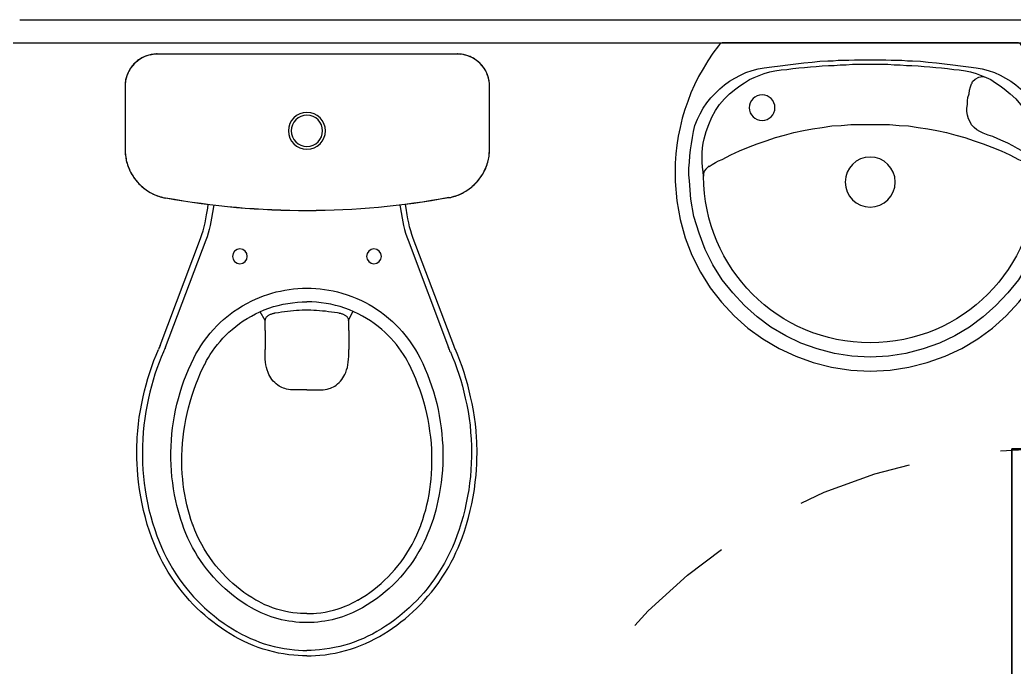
# Model space of a CAD drawing. Header units: millimetres. Extents: x 188.6 to 263.2, y 40.1 to 120.1.
# Drawn here: x 243.753 to 244.831, y 73.973 to 74.675 of the extents above; entities that cross this region are included whole.
import ezdxf

# ---------------------------------------------------------------- set-up
doc = ezdxf.new("R2010")
doc.units = ezdxf.units.MM
doc.linetypes.add('XREF-TIPO$0$HIDDEN2', pattern=[0.1875, 0.125, -0.0625])
doc.layers.add('ARQ', color=8, linetype='Continuous')

# ---------------------------------------------------------------- blocks, each defined once
blk = doc.blocks.new('XREF-TIPO$0$Lavatorio')
at = {"color": 0}
blk.add_line((-0.1584, 0), (0.1584, 0), dxfattribs=at)
for points in [[(0, -0.356), (0, -0.356), (-0.0215, -0.3549), (-0.0419, -0.3516), (-0.0618, -0.3466), (-0.0811, -0.3394), (-0.0993, -0.3312), (-0.1165, -0.3207), (-0.1325, -0.3091), (-0.1474, -0.2958), (-0.1612, -0.2809), (-0.1733, -0.2655), (-0.1838, -0.2484), (-0.1932, -0.2302), (-0.2004, -0.2114), (-0.2059, -0.1915), (-0.2097, -0.1711), (-0.2114, -0.1501), (-0.2114, -0.1501), (-0.2114, -0.1402), (-0.2114, -0.1303), (-0.2108, -0.1203), (-0.2097, -0.1109), (-0.2081, -0.101), (-0.2059, -0.0916), (-0.2037, -0.0817), (-0.2009, -0.0723), (-0.1976, -0.0635), (-0.1943, -0.0541), (-0.1904, -0.0453), (-0.186, -0.0364), (-0.181, -0.0281), (-0.1761, -0.0193), (-0.1705, -0.011), (-0.1645, -0.0033), (-0.1645, -0.0033), (-0.1634, -0.0017), (-0.1623, -0.0006), (-0.1606, 0), (-0.1584, 0)], [(0.1584, 0), (0.1584, 0), (0.1606, 0), (0.1623, -0.0006), (0.1634, -0.0017), (0.1645, -0.0033), (0.1645, -0.0033), (0.1705, -0.011), (0.1761, -0.0193), (0.181, -0.0281), (0.186, -0.0364), (0.1904, -0.0453), (0.1943, -0.0541), (0.1976, -0.0635), (0.2009, -0.0723), (0.2037, -0.0817), (0.2059, -0.0916), (0.2081, -0.101), (0.2097, -0.1109), (0.2108, -0.1203), (0.2114, -0.1303), (0.2114, -0.1402), (0.2114, -0.1501), (0.2114, -0.1501), (0.2097, -0.1711), (0.2059, -0.1915), (0.2004, -0.2114), (0.1932, -0.2302), (0.1838, -0.2484), (0.1733, -0.2655), (0.1612, -0.2809), (0.1474, -0.2958), (0.1325, -0.3091), (0.1165, -0.3207), (0.0988, -0.3312), (0.0806, -0.3394), (0.0618, -0.3466), (0.0419, -0.3516), (0.021, -0.3549), (0, -0.356)], [(0, -0.3405), (0, -0.3405), (0.0199, -0.3394), (0.0386, -0.3367), (0.0574, -0.3317), (0.0751, -0.3256), (0.0916, -0.3174), (0.1076, -0.308), (0.1225, -0.2969), (0.1363, -0.2848), (0.149, -0.271), (0.1606, -0.2567), (0.1705, -0.2406), (0.1788, -0.2241), (0.1855, -0.2064), (0.191, -0.1882), (0.1943, -0.1694), (0.1959, -0.1496), (0.1959, -0.1496), (0.1965, -0.143), (0.1965, -0.1358), (0.1959, -0.1292), (0.1954, -0.1225), (0.1948, -0.1159), (0.1937, -0.1093), (0.1926, -0.1027), (0.1915, -0.096), (0.1915, -0.096), (0.1899, -0.0894), (0.1871, -0.0828), (0.1843, -0.0767), (0.181, -0.0706), (0.1772, -0.0651), (0.1728, -0.0596), (0.1678, -0.0546), (0.1628, -0.0497), (0.1628, -0.0497), (0.1579, -0.0453), (0.1523, -0.0414), (0.1468, -0.0381), (0.1407, -0.0348), (0.1347, -0.032), (0.128, -0.0298), (0.1214, -0.0281), (0.1148, -0.027), (0.1148, -0.027), (0.1065, -0.0259), (0.0977, -0.0248), (0.0894, -0.0237), (0.0806, -0.0226), (0.0718, -0.0215), (0.0629, -0.021), (0.0546, -0.0199), (0.0458, -0.0193), (0.0458, -0.0193), (0.0403, -0.0193), (0.0348, -0.0188), (0.0287, -0.0188), (0.0232, -0.0188), (0.0171, -0.0182), (0.0116, -0.0182), (0.0055, -0.0182), (0, -0.0182), (0, -0.0182), (-0.0055, -0.0182), (-0.0116, -0.0182), (-0.0171, -0.0182), (-0.0226, -0.0188), (-0.0287, -0.0188), (-0.0342, -0.0188), (-0.0403, -0.0193), (-0.0458, -0.0193), (-0.0458, -0.0193), (-0.0546, -0.0199), (-0.0629, -0.021), (-0.0718, -0.0215), (-0.0806, -0.0226), (-0.0894, -0.0237), (-0.0977, -0.0248), (-0.1065, -0.0259), (-0.1148, -0.027), (-0.1148, -0.027), (-0.1214, -0.0281), (-0.128, -0.0298), (-0.1347, -0.032), (-0.1407, -0.0348), (-0.1468, -0.0381), (-0.1523, -0.0414), (-0.1579, -0.0453), (-0.1628, -0.0497), (-0.1628, -0.0497), (-0.1678, -0.0546), (-0.1728, -0.0596), (-0.1772, -0.0651), (-0.181, -0.0706), (-0.1843, -0.0767), (-0.1871, -0.0828), (-0.1899, -0.0894), (-0.1915, -0.096), (-0.1915, -0.096), (-0.1926, -0.1027), (-0.1937, -0.1093), (-0.1948, -0.1159), (-0.1954, -0.1225), (-0.1959, -0.1292), (-0.1965, -0.1358), (-0.1965, -0.143), (-0.1959, -0.1496), (-0.1959, -0.1496), (-0.1943, -0.1694), (-0.191, -0.1882), (-0.1855, -0.2064), (-0.1788, -0.2241), (-0.1705, -0.2406), (-0.1606, -0.2567), (-0.149, -0.271), (-0.1363, -0.2848), (-0.1225, -0.2969), (-0.1076, -0.308), (-0.0916, -0.3174), (-0.0751, -0.3256), (-0.0574, -0.3317), (-0.0386, -0.3367), (-0.0199, -0.3394), (0, -0.3405)], [(0.1744, -0.1341), (0.1744, -0.1341), (0.175, -0.1341), (0.1755, -0.1341), (0.1755, -0.1347), (0.1761, -0.1347), (0.1761, -0.1347), (0.1783, -0.1369), (0.1799, -0.1391), (0.1805, -0.1418), (0.1805, -0.1446), (0.1805, -0.1446), (0.181, -0.1396), (0.1816, -0.1347), (0.1821, -0.1292), (0.1821, -0.1242), (0.1821, -0.1192), (0.1816, -0.1137), (0.181, -0.1087), (0.1799, -0.1038), (0.1799, -0.1038), (0.1777, -0.096), (0.175, -0.0883), (0.1717, -0.0806), (0.1678, -0.0734), (0.1634, -0.0668), (0.1579, -0.0607), (0.1523, -0.0552), (0.1457, -0.0497), (0.1457, -0.0497), (0.1413, -0.0464), (0.1363, -0.0431), (0.1308, -0.0397), (0.1258, -0.0375), (0.1203, -0.0353), (0.1148, -0.0331), (0.1087, -0.0315), (0.1032, -0.0304), (0.1032, -0.0304), (0.0966, -0.0293), (0.0905, -0.0287), (0.0839, -0.0276), (0.0773, -0.027), (0.0712, -0.0265), (0.0646, -0.0259), (0.0585, -0.0254), (0.0519, -0.0248), (0.0453, -0.0243), (0.0392, -0.0243), (0.0326, -0.0237), (0.0259, -0.0237), (0.0193, -0.0232), (0.0132, -0.0232), (0.0066, -0.0232), (0, -0.0232), (0, -0.0232), (-0.0066, -0.0232), (-0.0132, -0.0232), (-0.0193, -0.0232), (-0.0259, -0.0237), (-0.0326, -0.0237), (-0.0392, -0.0243), (-0.0453, -0.0243), (-0.0519, -0.0248), (-0.0585, -0.0254), (-0.0646, -0.0259), (-0.0712, -0.0265), (-0.0773, -0.027), (-0.0839, -0.0276), (-0.0905, -0.0287), (-0.0966, -0.0293), (-0.1032, -0.0304), (-0.1032, -0.0304), (-0.1087, -0.0315), (-0.1148, -0.0331), (-0.1203, -0.0353), (-0.1258, -0.0375), (-0.1308, -0.0397), (-0.1358, -0.0431), (-0.1407, -0.0464), (-0.1452, -0.0497), (-0.1452, -0.0497), (-0.1518, -0.0552), (-0.1579, -0.0607), (-0.1628, -0.0668), (-0.1678, -0.0734), (-0.1717, -0.0806), (-0.175, -0.0883), (-0.1777, -0.096), (-0.1799, -0.1038), (-0.1799, -0.1038), (-0.181, -0.1087), (-0.1816, -0.1137), (-0.1821, -0.1192), (-0.1821, -0.1242), (-0.1821, -0.1292), (-0.1816, -0.1347), (-0.181, -0.1396), (-0.1805, -0.1446), (-0.1805, -0.1446), (-0.1805, -0.1418), (-0.1799, -0.1391), (-0.1783, -0.1369), (-0.1761, -0.1347), (-0.1761, -0.1347), (-0.1755, -0.1347), (-0.175, -0.1341), (-0.175, -0.1341), (-0.1744, -0.1341)], [(-0.1744, -0.1341), (-0.1744, -0.1341), (-0.1744, -0.1314), (-0.1739, -0.1292), (-0.1728, -0.1264), (-0.1717, -0.1242), (-0.1705, -0.122), (-0.1683, -0.1203), (-0.1667, -0.1187), (-0.1645, -0.117), (-0.1645, -0.117), (-0.1595, -0.1143), (-0.1545, -0.1115), (-0.149, -0.1087), (-0.1441, -0.1065), (-0.1385, -0.1038), (-0.133, -0.1016), (-0.128, -0.0999), (-0.1225, -0.0977), (-0.1225, -0.0977), (-0.1187, -0.096), (-0.1154, -0.0944), (-0.1126, -0.0916), (-0.1098, -0.0889), (-0.1082, -0.0856), (-0.1065, -0.0822), (-0.1054, -0.0784), (-0.1049, -0.0745), (-0.1049, -0.0745), (-0.1049, -0.0706), (-0.1054, -0.0668), (-0.1054, -0.0629), (-0.106, -0.0591), (-0.1071, -0.0552), (-0.1076, -0.0513), (-0.1087, -0.0475), (-0.1098, -0.0442), (-0.1098, -0.0442), (-0.1104, -0.0436), (-0.1104, -0.0431), (-0.1104, -0.0425), (-0.1109, -0.0419), (-0.1109, -0.0419), (-0.1137, -0.0392), (-0.1176, -0.037), (-0.1214, -0.0364), (-0.1253, -0.037)], [(0.1744, -0.1341), (0.1744, -0.1341), (0.1711, -0.1319), (0.1678, -0.1297), (0.1645, -0.128), (0.1606, -0.1264), (0.1606, -0.1264), (0.1512, -0.1214), (0.1418, -0.117), (0.1319, -0.1131), (0.1225, -0.1093), (0.1126, -0.106), (0.1027, -0.1027), (0.0927, -0.0999), (0.0828, -0.0971), (0.0723, -0.0949), (0.0624, -0.0933), (0.0519, -0.0916), (0.0414, -0.09), (0.0315, -0.0894), (0.021, -0.0883), (0.0105, -0.0883), (0, -0.0883), (0, -0.0883), (-0.0105, -0.0883), (-0.021, -0.0883), (-0.0315, -0.0894), (-0.0414, -0.09), (-0.0519, -0.0916), (-0.0624, -0.0933), (-0.0723, -0.0949), (-0.0828, -0.0971), (-0.0927, -0.0999), (-0.1027, -0.1027), (-0.1126, -0.106), (-0.1225, -0.1093), (-0.1319, -0.1131), (-0.1418, -0.117), (-0.1512, -0.1214), (-0.1606, -0.1264), (-0.1606, -0.1264), (-0.1645, -0.128), (-0.1678, -0.1297), (-0.1711, -0.1319), (-0.1744, -0.1341)]]:
    blk.add_lwpolyline(points, dxfattribs=at)
for centre, radius in [((0.1171, -0.0702), 0.0139), ((0, -0.1508), 0.0271)]:
    blk.add_circle(centre, radius, dxfattribs=at)
blk.add_arc((0, -0.1446), 0.1805, 180, 0, dxfattribs=at)
blk = doc.blocks.new('XREF-TIPO$0$P909+cd00_p-flat-1')
at = {"color": 0}
for p, q in [((0.162, 0), (-0.162, 0)), ((0.162, 0), (0.162, -0.0003)), ((-0.1633, -0.0003), (-0.1633, -0.0003)), ((0.162, -0.0003), (0.162, -0.0003)), ((-0.1982, -0.1031), (-0.1982, -0.0352)), ((-0.1982, -0.0352), (-0.1982, -0.0352)), ((-0.1982, -0.1031), (-0.1982, -0.0352)), ((0.1968, -0.0352), (0.1968, -0.1036)), ((0.1968, -0.0352), (0.1968, -0.0352)), ((0.1968, -0.0352), (0.1968, -0.1036)), ((-0.1982, -0.1031), (-0.1982, -0.1031)), ((0.1968, -0.1036), (0.1968, -0.1036)), ((-0.1542, -0.156), (-0.1542, -0.1561)), ((0.1527, -0.1565), (0.1527, -0.1565)), ((-0.1593, -0.3162), (-0.1154, -0.2002)), ((-0.1099, -0.2023), (-0.1537, -0.3183)), ((0.1094, -0.2023), (0.1532, -0.3183)), ((0.1588, -0.3162), (0.115, -0.2002)), ((-0.0002, -0.2691), (-0.0002, -0.2689)), ((-0.0454, -0.2892), (-0.0499, -0.2795)), ((0.045, -0.2893), (0.0503, -0.2799)), ((-0.0455, -0.2967), (-0.0455, -0.2893)), ((0.045, -0.2967), (0.045, -0.2893)), ((-0.0455, -0.2967), (-0.0455, -0.2969)), ((-0.0455, -0.2969), (-0.0455, -0.2967)), ((-0.0455, -0.3002), (-0.0455, -0.2969)), ((-0.0455, -0.3002), (-0.0455, -0.3208)), ((0.045, -0.2967), (0.045, -0.2969)), ((0.045, -0.2969), (0.045, -0.2967)), ((0.045, -0.3002), (0.045, -0.2969)), ((0.045, -0.3002), (0.045, -0.3208)), ((-0.0455, -0.3283), (-0.0455, -0.3208)), ((0.045, -0.3283), (0.045, -0.3208)), ((0.1611, -0.3201), (0.1611, -0.3201)), ((-0.1109, -0.3364), (-0.1107, -0.3361)), ((-0.1105, -0.3363), (-0.1107, -0.3366)), ((0.1102, -0.3366), (0.11, -0.3363)), ((0.1104, -0.3364), (0.1102, -0.3361)), ((-0.0002, -0.3643), (-0.0158, -0.3643)), ((-0.0002, -0.3643), (0.0153, -0.3643)), ((-0.1236, -0.5115), (-0.1237, -0.5111)), ((-0.1235, -0.5111), (-0.1234, -0.5114)), ((0.1229, -0.5114), (0.123, -0.5111)), ((0.1231, -0.5115), (0.1232, -0.5111)), ((-0.0551, -0.5924), (-0.0556, -0.5922)), ((-0.0555, -0.5921), (-0.055, -0.5923)), ((0.0546, -0.5923), (0.055, -0.5921)), ((0.0547, -0.5924), (0.0551, -0.5922)), ((-0.0002, -0.607), (-0.0002, -0.6069)), ((-0.0002, -0.607), (-0.0002, -0.607))]:
    blk.add_line(p, q, dxfattribs=at)
for points in [[(-0.1982, -0.0352, 0), (-0.198, -0.0318, 0), (-0.1975, -0.0284, 0), (-0.1967, -0.0251, 0), (-0.1955, -0.0219, 0), (-0.1941, -0.0188, 0), (-0.1923, -0.0158, 0), (-0.1903, -0.0131, 0), (-0.188, -0.0106, 0), (-0.1854, -0.0083, 0), (-0.1827, -0.0062, 0), (-0.1797, -0.0045, 0), (-0.1766, -0.003, 0), (-0.1734, -0.0018, 0), (-0.1701, -0.001, 0), (-0.1667, -0.0005, 0), (-0.1633, -0.0003, 0)], [(-0.1982, -0.0352, 0), (-0.1982, -0.0345, 0), (-0.1981, -0.0331, 0), (-0.198, -0.0317, 0), (-0.1978, -0.0303, 0), (-0.1976, -0.029, 0), (-0.1974, -0.0276, 0), (-0.197, -0.0263, 0), (-0.1967, -0.025, 0), (-0.1962, -0.0236, 0), (-0.1957, -0.0224, 0), (-0.1952, -0.0211, 0), (-0.1946, -0.0198, 0), (-0.194, -0.0186, 0), (-0.1933, -0.0174, 0), (-0.1926, -0.0163, 0), (-0.1918, -0.0151, 0), (-0.191, -0.014, 0), (-0.1902, -0.0129, 0), (-0.1893, -0.0119, 0), (-0.1883, -0.0109, 0), (-0.1874, -0.0099, 0), (-0.1864, -0.009, 0), (-0.1853, -0.0081, 0), (-0.1842, -0.0073, 0), (-0.1831, -0.0065, 0), (-0.182, -0.0057, 0), (-0.1808, -0.005, 0), (-0.1796, -0.0043, 0), (-0.1784, -0.0037, 0), (-0.1771, -0.0032, 0), (-0.1758, -0.0026, 0), (-0.1745, -0.0022, 0), (-0.1732, -0.0018, 0), (-0.1719, -0.0014, 0), (-0.1706, -0.0011, 0), (-0.1692, -0.0008, 0), (-0.1678, -0.0006, 0), (-0.1665, -0.0005, 0), (-0.1651, -0.0004, 0), (-0.1637, -0.0003, 0), (-0.1633, -0.0003, 0)], [(0.162, -0.0003, 0), (0.1654, -0.0005, 0), (0.1687, -0.001, 0), (0.1721, -0.0018, 0), (0.1753, -0.003, 0), (0.1784, -0.0045, 0), (0.1813, -0.0062, 0), (0.1841, -0.0083, 0), (0.1866, -0.0106, 0), (0.1889, -0.0131, 0), (0.191, -0.0158, 0), (0.1927, -0.0188, 0), (0.1942, -0.0219, 0), (0.1953, -0.0251, 0), (0.1962, -0.0284, 0), (0.1967, -0.0318, 0), (0.1968, -0.0352, 0)], [(0.162, -0.0003, 0), (0.1627, -0.0003, 0), (0.1641, -0.0004, 0), (0.1655, -0.0005, 0), (0.1668, -0.0007, 0), (0.1682, -0.0009, 0), (0.1696, -0.0012, 0), (0.1709, -0.0015, 0), (0.1722, -0.0019, 0), (0.1735, -0.0023, 0), (0.1748, -0.0028, 0), (0.1761, -0.0033, 0), (0.1773, -0.0039, 0), (0.1786, -0.0045, 0), (0.1798, -0.0052, 0), (0.1809, -0.0059, 0), (0.1821, -0.0067, 0), (0.1832, -0.0075, 0), (0.1842, -0.0083, 0), (0.1853, -0.0092, 0), (0.1863, -0.0102, 0), (0.1873, -0.0111, 0), (0.1882, -0.0122, 0), (0.1891, -0.0132, 0), (0.1899, -0.0143, 0), (0.1907, -0.0154, 0), (0.1915, -0.0166, 0), (0.1922, -0.0177, 0), (0.1928, -0.0189, 0), (0.1934, -0.0202, 0), (0.194, -0.0214, 0), (0.1945, -0.0227, 0), (0.195, -0.024, 0), (0.1954, -0.0253, 0), (0.1958, -0.0266, 0), (0.1961, -0.028, 0), (0.1963, -0.0293, 0), (0.1965, -0.0307, 0), (0.1967, -0.0321, 0), (0.1968, -0.0334, 0), (0.1968, -0.0348, 0), (0.1968, -0.0352, 0)], [(-0.1542, -0.156, 0), (-0.1571, -0.1554, 0), (-0.16, -0.1546, 0), (-0.1629, -0.1536, 0), (-0.1657, -0.1525, 0), (-0.1685, -0.1512, 0), (-0.1712, -0.1498, 0), (-0.1737, -0.1482, 0), (-0.1762, -0.1465, 0), (-0.1786, -0.1446, 0), (-0.1809, -0.1426, 0), (-0.1831, -0.1405, 0), (-0.1851, -0.1383, 0), (-0.187, -0.136, 0), (-0.1888, -0.1335, 0), (-0.1904, -0.131, 0), (-0.1919, -0.1284, 0), (-0.1932, -0.1256, 0), (-0.1944, -0.1229, 0), (-0.1955, -0.1201, 0), (-0.1963, -0.1172, 0), (-0.197, -0.1142, 0), (-0.1976, -0.1113, 0), (-0.1979, -0.1083, 0), (-0.1981, -0.1053, 0), (-0.1982, -0.1031, 0)], [(-0.1542, -0.1561, 0), (-0.1544, -0.156, 0), (-0.1561, -0.1557, 0), (-0.1578, -0.1553, 0), (-0.1594, -0.1548, 0), (-0.1611, -0.1543, 0), (-0.1627, -0.1538, 0), (-0.1643, -0.1532, 0), (-0.1658, -0.1525, 0), (-0.1674, -0.1518, 0), (-0.1689, -0.151, 0), (-0.1704, -0.1502, 0), (-0.1719, -0.1494, 0), (-0.1734, -0.1485, 0), (-0.1748, -0.1475, 0), (-0.1762, -0.1466, 0), (-0.1775, -0.1455, 0), (-0.1789, -0.1445, 0), (-0.1802, -0.1434, 0), (-0.1814, -0.1422, 0), (-0.1826, -0.141, 0), (-0.1838, -0.1398, 0), (-0.185, -0.1385, 0), (-0.1861, -0.1372, 0), (-0.1871, -0.1359, 0), (-0.1881, -0.1345, 0), (-0.1891, -0.1331, 0), (-0.19, -0.1317, 0), (-0.1909, -0.1302, 0), (-0.1917, -0.1287, 0), (-0.1925, -0.1272, 0), (-0.1933, -0.1257, 0), (-0.194, -0.1241, 0), (-0.1946, -0.1225, 0), (-0.1952, -0.1209, 0), (-0.1957, -0.1193, 0), (-0.1962, -0.1177, 0), (-0.1966, -0.116, 0), (-0.197, -0.1143, 0), (-0.1973, -0.1127, 0), (-0.1976, -0.111, 0), (-0.1978, -0.1093, 0), (-0.198, -0.1076, 0), (-0.1981, -0.1059, 0), (-0.1982, -0.1042, 0), (-0.1982, -0.1031, 0)], [(0.1968, -0.1036, 0), (0.1967, -0.1066, 0), (0.1965, -0.1096, 0), (0.1961, -0.1126, 0), (0.1955, -0.1156, 0), (0.1947, -0.1185, 0), (0.1938, -0.1214, 0), (0.1927, -0.1242, 0), (0.1915, -0.127, 0), (0.1901, -0.1297, 0), (0.1885, -0.1323, 0), (0.1868, -0.1348, 0), (0.185, -0.1372, 0), (0.1831, -0.1395, 0), (0.181, -0.1417, 0), (0.1788, -0.1438, 0), (0.1765, -0.1457, 0), (0.1741, -0.1476, 0), (0.1715, -0.1492, 0), (0.169, -0.1507, 0), (0.1663, -0.1521, 0), (0.1635, -0.1533, 0), (0.1607, -0.1544, 0), (0.1578, -0.1553, 0), (0.1549, -0.1561, 0), (0.1527, -0.1565, 0)], [(0.1968, -0.1036, 0), (0.1968, -0.1038, 0), (0.1968, -0.1055, 0), (0.1967, -0.1072, 0), (0.1966, -0.1089, 0), (0.1964, -0.1107, 0), (0.1961, -0.1123, 0), (0.1958, -0.114, 0), (0.1955, -0.1157, 0), (0.1951, -0.1173, 0), (0.1946, -0.119, 0), (0.1941, -0.1206, 0), (0.1935, -0.1222, 0), (0.1929, -0.1238, 0), (0.1922, -0.1254, 0), (0.1915, -0.127, 0), (0.1908, -0.1285, 0), (0.19, -0.13, 0), (0.1891, -0.1314, 0), (0.1882, -0.1329, 0), (0.1872, -0.1343, 0), (0.1862, -0.1357, 0), (0.1852, -0.1371, 0), (0.1841, -0.1384, 0), (0.183, -0.1397, 0), (0.1818, -0.1409, 0), (0.1806, -0.1421, 0), (0.1794, -0.1433, 0), (0.1781, -0.1444, 0), (0.1768, -0.1455, 0), (0.1755, -0.1465, 0), (0.1741, -0.1476, 0), (0.1727, -0.1485, 0), (0.1713, -0.1494, 0), (0.1698, -0.1503, 0), (0.1683, -0.1511, 0), (0.1668, -0.1519, 0), (0.1652, -0.1526, 0), (0.1636, -0.1533, 0), (0.1621, -0.1539, 0), (0.1604, -0.1545, 0), (0.1588, -0.155, 0), (0.1572, -0.1555, 0), (0.1555, -0.1559, 0), (0.1538, -0.1563, 0), (0.1527, -0.1565, 0)], [(-0.1154, -0.2002, 0), (-0.1154, -0.2002, 0), (-0.114, -0.1961, 0), (-0.1127, -0.1919, 0), (-0.1116, -0.1877, 0), (-0.1106, -0.1834, 0), (-0.1097, -0.1791, 0), (-0.1089, -0.1747, 0), (-0.1077, -0.1674, 0), (-0.1071, -0.1634, 0)], [(-0.1011, -0.1641, 0), (-0.1014, -0.1661, 0), (-0.1024, -0.1722, 0), (-0.1035, -0.1783, 0), (-0.1043, -0.1824, 0), (-0.1051, -0.1864, 0), (-0.1061, -0.1904, 0), (-0.1072, -0.1944, 0), (-0.1085, -0.1984, 0), (-0.1099, -0.2023, 0)], [(0.1007, -0.1643, 0), (0.101, -0.1661, 0), (0.1019, -0.1722, 0), (0.103, -0.1783, 0), (0.1038, -0.1824, 0), (0.1046, -0.1864, 0), (0.1056, -0.1904, 0), (0.1067, -0.1944, 0), (0.108, -0.1984, 0), (0.1094, -0.2023, 0)], [(0.115, -0.2002, 0), (0.115, -0.2002, 0), (0.1135, -0.1961, 0), (0.1122, -0.1919, 0), (0.1111, -0.1877, 0), (0.1101, -0.1834, 0), (0.1092, -0.1791, 0), (0.1084, -0.1747, 0), (0.1072, -0.1674, 0), (0.1066, -0.1636, 0)], [(-0.0002, -0.2542, 0), (-0.005, -0.2543, 0), (-0.0098, -0.2545, 0), (-0.0145, -0.2549, 0), (-0.0192, -0.2555, 0), (-0.024, -0.2563, 0), (-0.0288, -0.2572, 0), (-0.0335, -0.2583, 0), (-0.0382, -0.2596, 0), (-0.0437, -0.2613, 0), (-0.049, -0.2632, 0), (-0.0543, -0.2653, 0), (-0.0595, -0.2677, 0), (-0.0637, -0.2698, 0), (-0.0678, -0.272, 0), (-0.0719, -0.2744, 0), (-0.0758, -0.2769, 0), (-0.0797, -0.2796, 0), (-0.0843, -0.283, 0), (-0.0887, -0.2866, 0), (-0.093, -0.2903, 0), (-0.0971, -0.2943, 0), (-0.1003, -0.2976, 0), (-0.1035, -0.3011, 0), (-0.1065, -0.3047, 0), (-0.1094, -0.3084, 0), (-0.1122, -0.3122, 0), (-0.1151, -0.3165, 0), (-0.1179, -0.3209, 0), (-0.1205, -0.3254, 0), (-0.1229, -0.33, 0)], [(0.1224, -0.33, 0), (0.12, -0.3254, 0), (0.1174, -0.3209, 0), (0.1146, -0.3165, 0), (0.1117, -0.3122, 0), (0.1083, -0.3076, 0), (0.1047, -0.3031, 0), (0.101, -0.2989, 0), (0.0971, -0.2947, 0), (0.0937, -0.2915, 0), (0.0902, -0.2883, 0), (0.0867, -0.2853, 0), (0.083, -0.2824, 0), (0.0792, -0.2796, 0), (0.0745, -0.2764, 0), (0.0697, -0.2734, 0), (0.0647, -0.2706, 0), (0.0596, -0.268, 0), (0.0554, -0.266, 0), (0.051, -0.2642, 0), (0.0467, -0.2625, 0), (0.0422, -0.2609, 0), (0.0377, -0.2596, 0), (0.0331, -0.2583, 0), (0.0285, -0.2573, 0), (0.0238, -0.2563, 0), (0.0191, -0.2556, 0), (0.0143, -0.255, 0), (0.0095, -0.2545, 0), (0.0046, -0.2543, 0), (-0.0002, -0.2542, 0)], [(-0.1107, -0.3361, 0), (-0.1107, -0.3361, 0), (-0.1089, -0.3327, 0), (-0.107, -0.3294, 0), (-0.105, -0.3262, 0), (-0.1025, -0.3224, 0), (-0.0999, -0.3188, 0), (-0.0972, -0.3153, 0), (-0.0943, -0.3118, 0), (-0.0912, -0.3084, 0), (-0.0881, -0.3051, 0), (-0.0847, -0.3019, 0), (-0.0813, -0.2989, 0), (-0.0774, -0.2956, 0), (-0.0733, -0.2926, 0), (-0.0692, -0.2897, 0), (-0.0649, -0.2869, 0), (-0.0604, -0.2844, 0), (-0.0558, -0.282, 0), (-0.0512, -0.2798, 0), (-0.0464, -0.2777, 0), (-0.0414, -0.2759, 0), (-0.0364, -0.2742, 0), (-0.0312, -0.2728, 0), (-0.0261, -0.2716, 0), (-0.021, -0.2706, 0), (-0.0158, -0.2699, 0), (-0.0106, -0.2693, 0), (-0.0054, -0.269, 0), (-0.0002, -0.2689, 0)], [(0.1102, -0.3361, 0), (0.1102, -0.3361, 0), (0.1084, -0.3327, 0), (0.1065, -0.3294, 0), (0.1045, -0.3262, 0), (0.102, -0.3224, 0), (0.0994, -0.3188, 0), (0.0967, -0.3153, 0), (0.0938, -0.3118, 0), (0.0908, -0.3084, 0), (0.0876, -0.3051, 0), (0.0843, -0.3019, 0), (0.0808, -0.2989, 0), (0.0769, -0.2956, 0), (0.0729, -0.2926, 0), (0.0687, -0.2897, 0), (0.0644, -0.2869, 0), (0.0599, -0.2844, 0), (0.0553, -0.282, 0), (0.0507, -0.2798, 0), (0.0459, -0.2777, 0), (0.0409, -0.2759, 0), (0.0359, -0.2742, 0), (0.0308, -0.2728, 0), (0.0256, -0.2716, 0), (0.0205, -0.2706, 0), (0.0153, -0.2699, 0), (0.0101, -0.2693, 0), (0.005, -0.269, 0), (-0.0002, -0.2689, 0)], [(-0.0002, -0.2778, 0), (-0.0016, -0.2778, 0), (-0.0046, -0.2778, 0), (-0.0077, -0.2779, 0), (-0.0108, -0.2781, 0), (-0.014, -0.2783, 0), (-0.0171, -0.2786, 0), (-0.0203, -0.2789, 0), (-0.0236, -0.2793, 0), (-0.0268, -0.2797, 0), (-0.0301, -0.2802, 0), (-0.0333, -0.2807, 0), (-0.0349, -0.281, 0)], [(0.0344, -0.281, 0), (0.034, -0.281, 0), (0.0307, -0.2804, 0), (0.0274, -0.2799, 0), (0.0241, -0.2794, 0), (0.0209, -0.279, 0), (0.0176, -0.2787, 0), (0.0144, -0.2784, 0), (0.0112, -0.2781, 0), (0.008, -0.278, 0), (0.0049, -0.2778, 0), (0.0017, -0.2778, 0), (-0.0002, -0.2778, 0)], [(-0.043, -0.2844, 0), (-0.0431, -0.2844, 0), (-0.0434, -0.2847, 0), (-0.0437, -0.2851, 0), (-0.044, -0.2855, 0), (-0.0443, -0.286, 0), (-0.0446, -0.2865, 0), (-0.0449, -0.2871, 0), (-0.0451, -0.2878, 0), (-0.0453, -0.2885, 0), (-0.0454, -0.2892, 0), (-0.0455, -0.2893, 0)], [(-0.0349, -0.281, 0), (-0.0353, -0.2811, 0), (-0.036, -0.2813, 0), (-0.0367, -0.2814, 0), (-0.0374, -0.2817, 0), (-0.0382, -0.2819, 0), (-0.0388, -0.2821, 0), (-0.0395, -0.2824, 0), (-0.0401, -0.2827, 0), (-0.0407, -0.283, 0), (-0.0413, -0.2833, 0), (-0.0419, -0.2837, 0), (-0.0425, -0.284, 0), (-0.043, -0.2844, 0)], [(0.0425, -0.2844, 0), (0.0422, -0.2842, 0), (0.0416, -0.2838, 0), (0.0411, -0.2834, 0), (0.0405, -0.2831, 0), (0.0398, -0.2828, 0), (0.0392, -0.2825, 0), (0.0385, -0.2822, 0), (0.0378, -0.2819, 0), (0.0371, -0.2817, 0), (0.0364, -0.2815, 0), (0.0357, -0.2813, 0), (0.0349, -0.2811, 0), (0.0344, -0.281, 0)], [(0.045, -0.2893, 0), (0.0448, -0.2885, 0), (0.0446, -0.2878, 0), (0.0444, -0.2871, 0), (0.0441, -0.2865, 0), (0.0438, -0.2859, 0), (0.0435, -0.2854, 0), (0.0432, -0.285, 0), (0.0428, -0.2847, 0), (0.0425, -0.2844, 0), (0.0425, -0.2844, 0)], [(-0.0455, -0.2967, 0), (-0.0455, -0.2967, 0)], [(0.045, -0.2967, 0), (0.045, -0.2967, 0)], [(-0.1777, -0.372, 0), (-0.1777, -0.372, 0), (-0.1762, -0.3654, 0), (-0.1745, -0.3588, 0), (-0.1726, -0.3522, 0), (-0.1706, -0.3456, 0), (-0.1685, -0.3391, 0), (-0.1661, -0.3327, 0), (-0.1638, -0.3267, 0), (-0.1612, -0.3208, 0)], [(0.1773, -0.372, 0), (0.1773, -0.372, 0), (0.1757, -0.3654, 0), (0.174, -0.3588, 0), (0.1721, -0.3522, 0), (0.1701, -0.3456, 0), (0.168, -0.3391, 0), (0.1656, -0.3327, 0), (0.1633, -0.3267, 0), (0.1607, -0.3208, 0)], [(-0.1558, -0.3233, 0), (-0.1582, -0.329, 0), (-0.1605, -0.3348, 0), (-0.1628, -0.3411, 0), (-0.1649, -0.3474, 0), (-0.1669, -0.3538, 0), (-0.1687, -0.3603, 0), (-0.1704, -0.3668, 0), (-0.1719, -0.3733, 0)], [(-0.1229, -0.33, 0), (-0.1257, -0.3359, 0), (-0.1284, -0.3418, 0), (-0.1309, -0.3478, 0), (-0.1332, -0.3539, 0), (-0.1353, -0.3601, 0), (-0.1373, -0.3663, 0), (-0.1392, -0.3727, 0), (-0.1409, -0.3792, 0), (-0.1424, -0.3857, 0), (-0.1437, -0.3923, 0), (-0.1448, -0.3989, 0), (-0.1458, -0.4055, 0), (-0.1465, -0.412, 0), (-0.147, -0.4185, 0), (-0.1474, -0.425, 0), (-0.1476, -0.4316, 0), (-0.1476, -0.4381, 0), (-0.1475, -0.4446, 0), (-0.1471, -0.4513, 0), (-0.1465, -0.458, 0), (-0.1458, -0.4647, 0), (-0.1448, -0.4714, 0), (-0.1437, -0.478, 0), (-0.1423, -0.4846, 0), (-0.1412, -0.4897, 0), (-0.1399, -0.4947, 0), (-0.1384, -0.4998, 0), (-0.1369, -0.5048, 0), (-0.1352, -0.5098, 0), (-0.1334, -0.5148, 0)], [(-0.0318, -0.3593, 0), (-0.0335, -0.358, 0), (-0.0352, -0.3565, 0), (-0.0367, -0.3549, 0), (-0.0381, -0.3532, 0), (-0.0393, -0.3514, 0), (-0.0404, -0.3495, 0), (-0.0414, -0.3476, 0), (-0.0423, -0.3455, 0), (-0.0433, -0.3428, 0), (-0.0441, -0.34, 0), (-0.0447, -0.3371, 0), (-0.0451, -0.3342, 0), (-0.0454, -0.3313, 0), (-0.0455, -0.3283, 0)], [(0.0313, -0.3593, 0), (0.0331, -0.358, 0), (0.0347, -0.3565, 0), (0.0362, -0.3549, 0), (0.0376, -0.3532, 0), (0.0388, -0.3514, 0), (0.04, -0.3495, 0), (0.0409, -0.3476, 0), (0.0418, -0.3455, 0), (0.0428, -0.3428, 0), (0.0436, -0.34, 0), (0.0442, -0.3371, 0), (0.0446, -0.3342, 0), (0.0449, -0.3313, 0), (0.045, -0.3283, 0)], [(0.133, -0.5148, 0), (0.1347, -0.5099, 0), (0.1364, -0.5049, 0), (0.1379, -0.4999, 0), (0.1394, -0.4948, 0), (0.1407, -0.4897, 0), (0.1419, -0.4846, 0), (0.1432, -0.4782, 0), (0.1443, -0.4717, 0), (0.1452, -0.4653, 0), (0.146, -0.4588, 0), (0.1465, -0.4523, 0), (0.1469, -0.4458, 0), (0.1471, -0.4391, 0), (0.1471, -0.4323, 0), (0.147, -0.4256, 0), (0.1466, -0.4189, 0), (0.146, -0.4122, 0), (0.1453, -0.4055, 0), (0.1444, -0.3991, 0), (0.1433, -0.3927, 0), (0.142, -0.3863, 0), (0.1406, -0.3799, 0), (0.139, -0.3736, 0), (0.1372, -0.3674, 0), (0.1352, -0.361, 0), (0.133, -0.3546, 0), (0.1306, -0.3484, 0), (0.128, -0.3422, 0), (0.1253, -0.3361, 0), (0.1224, -0.33, 0)], [(0.1553, -0.3233, 0), (0.1577, -0.329, 0), (0.16, -0.3348, 0), (0.1623, -0.3411, 0), (0.1644, -0.3474, 0), (0.1664, -0.3538, 0), (0.1682, -0.3603, 0), (0.1699, -0.3668, 0), (0.1714, -0.3733, 0)], [(-0.1237, -0.5111, 0), (-0.1237, -0.5111, 0), (-0.1241, -0.5101, 0), (-0.1259, -0.5049, 0), (-0.1275, -0.4996, 0), (-0.129, -0.4943, 0), (-0.1303, -0.4889, 0), (-0.1315, -0.4835, 0), (-0.1326, -0.478, 0), (-0.1335, -0.4724, 0), (-0.1342, -0.4668, 0), (-0.1348, -0.4612, 0), (-0.1353, -0.4556, 0), (-0.1357, -0.4489, 0), (-0.1358, -0.4422, 0), (-0.1358, -0.4355, 0), (-0.1355, -0.4289, 0), (-0.1351, -0.4222, 0), (-0.1344, -0.4158, 0), (-0.1336, -0.4093, 0), (-0.1327, -0.4029, 0), (-0.1315, -0.3965, 0), (-0.1302, -0.3902, 0), (-0.1287, -0.3839, 0), (-0.1269, -0.3775, 0), (-0.125, -0.3711, 0), (-0.1229, -0.3647, 0), (-0.1206, -0.3585, 0), (-0.1182, -0.3523, 0), (-0.1155, -0.3461, 0), (-0.1133, -0.3413, 0), (-0.1109, -0.3364, 0)], [(-0.1109, -0.3364, 0), (-0.1108, -0.3365, 0), (-0.1107, -0.3366, 0), (-0.1107, -0.3366, 0), (-0.1107, -0.3366, 0)], [(-0.1105, -0.3363, 0), (-0.1105, -0.3363, 0), (-0.1105, -0.3362, 0), (-0.1106, -0.3362, 0), (-0.1107, -0.3361, 0)], [(0.11, -0.3363, 0), (0.11, -0.3363, 0), (0.11, -0.3362, 0), (0.1101, -0.3362, 0), (0.1102, -0.3361, 0)], [(0.1104, -0.3364, 0), (0.1103, -0.3365, 0), (0.1102, -0.3366, 0), (0.1102, -0.3366, 0), (0.1102, -0.3366, 0)], [(0.1232, -0.5111, 0), (0.1232, -0.5111, 0), (0.1236, -0.5101, 0), (0.1254, -0.5049, 0), (0.127, -0.4996, 0), (0.1285, -0.4943, 0), (0.1298, -0.4889, 0), (0.131, -0.4835, 0), (0.1321, -0.478, 0), (0.133, -0.4724, 0), (0.1337, -0.4668, 0), (0.1344, -0.4612, 0), (0.1348, -0.4556, 0), (0.1352, -0.4489, 0), (0.1353, -0.4422, 0), (0.1353, -0.4355, 0), (0.135, -0.4289, 0), (0.1346, -0.4222, 0), (0.1339, -0.4158, 0), (0.1331, -0.4093, 0), (0.1322, -0.4029, 0), (0.131, -0.3965, 0), (0.1297, -0.3902, 0), (0.1282, -0.3839, 0), (0.1264, -0.3775, 0), (0.1245, -0.3711, 0), (0.1224, -0.3647, 0), (0.1201, -0.3585, 0), (0.1177, -0.3523, 0), (0.115, -0.3461, 0), (0.1128, -0.3413, 0), (0.1104, -0.3364, 0)], [(-0.0158, -0.3643, 0), (-0.018, -0.3643, 0), (-0.0201, -0.364, 0), (-0.0222, -0.3636, 0), (-0.0242, -0.3631, 0), (-0.0258, -0.3625, 0), (-0.0274, -0.3619, 0), (-0.0289, -0.3611, 0), (-0.0304, -0.3603, 0), (-0.0318, -0.3593, 0)], [(0.0153, -0.3643, 0), (0.0175, -0.3643, 0), (0.0197, -0.364, 0), (0.0217, -0.3636, 0), (0.0237, -0.3631, 0), (0.0253, -0.3625, 0), (0.0269, -0.3619, 0), (0.0284, -0.3611, 0), (0.0299, -0.3603, 0), (0.0313, -0.3593, 0)], [(-0.1846, -0.4328, 0), (-0.1846, -0.4328, 0), (-0.1846, -0.4287, 0), (-0.1845, -0.4245, 0), (-0.1843, -0.4204, 0), (-0.1841, -0.4162, 0), (-0.1836, -0.4088, 0), (-0.1828, -0.4014, 0), (-0.1819, -0.3941, 0), (-0.1807, -0.3867, 0), (-0.1793, -0.3793, 0), (-0.1777, -0.372, 0)], [(-0.1719, -0.3733, 0), (-0.1735, -0.3806, 0), (-0.1749, -0.3879, 0), (-0.176, -0.3953, 0), (-0.177, -0.4027, 0), (-0.1777, -0.4102, 0), (-0.1782, -0.4177, 0), (-0.1785, -0.4252, 0), (-0.1786, -0.4328, 0)], [(0.1714, -0.3733, 0), (0.173, -0.3806, 0), (0.1744, -0.3879, 0), (0.1755, -0.3953, 0), (0.1765, -0.4027, 0), (0.1772, -0.4102, 0), (0.1777, -0.4177, 0), (0.178, -0.4252, 0), (0.1781, -0.4328, 0)], [(0.1841, -0.4328, 0), (0.1841, -0.4328, 0), (0.1841, -0.4287, 0), (0.184, -0.4245, 0), (0.1838, -0.4204, 0), (0.1836, -0.4162, 0), (0.1831, -0.4088, 0), (0.1823, -0.4014, 0), (0.1814, -0.3941, 0), (0.1802, -0.3867, 0), (0.1788, -0.3793, 0), (0.1773, -0.372, 0)], [(-0.0002, -0.6528, 0), (-0.0049, -0.6527, 0), (-0.0096, -0.6525, 0), (-0.0143, -0.6521, 0), (-0.0199, -0.6515, 0), (-0.0255, -0.6507, 0), (-0.031, -0.6497, 0), (-0.0365, -0.6485, 0), (-0.0419, -0.6471, 0), (-0.0475, -0.6455, 0), (-0.053, -0.6436, 0), (-0.0584, -0.6416, 0), (-0.0637, -0.6393, 0), (-0.069, -0.6369, 0), (-0.074, -0.6344, 0), (-0.0788, -0.6317, 0), (-0.0836, -0.6288, 0), (-0.0883, -0.6259, 0), (-0.0929, -0.6228, 0), (-0.0976, -0.6195, 0), (-0.1021, -0.616, 0), (-0.1066, -0.6125, 0), (-0.1109, -0.6088, 0), (-0.1151, -0.605, 0), (-0.1194, -0.601, 0), (-0.1235, -0.5969, 0), (-0.1275, -0.5926, 0), (-0.1313, -0.5882, 0), (-0.1351, -0.5838, 0), (-0.1392, -0.5785, 0), (-0.1432, -0.5731, 0), (-0.147, -0.5676, 0), (-0.1506, -0.5619, 0), (-0.154, -0.5561, 0), (-0.1567, -0.5511, 0), (-0.1593, -0.546, 0), (-0.1618, -0.5408, 0), (-0.1641, -0.5355, 0), (-0.1663, -0.5302, 0), (-0.1684, -0.5248, 0), (-0.1709, -0.5175, 0), (-0.1732, -0.5102, 0), (-0.1753, -0.5028, 0), (-0.1772, -0.4953, 0), (-0.1789, -0.4878, 0), (-0.1804, -0.4802, 0), (-0.1817, -0.4724, 0), (-0.1827, -0.4646, 0), (-0.1835, -0.4567, 0), (-0.184, -0.4507, 0), (-0.1843, -0.4448, 0), (-0.1845, -0.4388, 0), (-0.1846, -0.4328, 0)], [(-0.1786, -0.4328, 0), (-0.1786, -0.4367, 0), (-0.1784, -0.4439, 0), (-0.178, -0.4511, 0), (-0.1774, -0.4583, 0), (-0.1766, -0.4655, 0), (-0.1756, -0.4726, 0), (-0.1744, -0.4798, 0), (-0.173, -0.487, 0), (-0.1713, -0.4943, 0), (-0.1695, -0.5015, 0), (-0.1675, -0.5087, 0), (-0.1652, -0.5157, 0), (-0.1628, -0.5228, 0), (-0.1604, -0.5288, 0), (-0.1579, -0.5348, 0), (-0.1552, -0.5408, 0), (-0.1523, -0.5466, 0), (-0.1493, -0.5524, 0), (-0.1459, -0.5581, 0), (-0.1423, -0.5638, 0), (-0.1385, -0.5693, 0), (-0.1346, -0.5748, 0), (-0.1305, -0.58, 0), (-0.1268, -0.5844, 0), (-0.1231, -0.5886, 0), (-0.1192, -0.5927, 0), (-0.1152, -0.5967, 0), (-0.1111, -0.6006, 0), (-0.1061, -0.6051, 0), (-0.1009, -0.6094, 0), (-0.0955, -0.6136, 0), (-0.0901, -0.6175, 0), (-0.0855, -0.6206, 0), (-0.0809, -0.6236, 0), (-0.0761, -0.6264, 0), (-0.0713, -0.6291, 0), (-0.0664, -0.6315, 0), (-0.0615, -0.6338, 0), (-0.0565, -0.6359, 0), (-0.0515, -0.6378, 0), (-0.0464, -0.6396, 0), (-0.0412, -0.6411, 0), (-0.0358, -0.6426, 0), (-0.0303, -0.6438, 0), (-0.0249, -0.6448, 0), (-0.0193, -0.6456, 0), (-0.0138, -0.6462, 0), (-0.0093, -0.6466, 0), (-0.0048, -0.6468, 0), (-0.0002, -0.6469, 0)], [(-0.0002, -0.6528, 0), (0.0045, -0.6527, 0), (0.0092, -0.6525, 0), (0.0138, -0.6521, 0), (0.0194, -0.6515, 0), (0.025, -0.6507, 0), (0.0305, -0.6497, 0), (0.036, -0.6485, 0), (0.0414, -0.6471, 0), (0.047, -0.6455, 0), (0.0525, -0.6436, 0), (0.0579, -0.6416, 0), (0.0632, -0.6393, 0), (0.0685, -0.6369, 0), (0.0735, -0.6344, 0), (0.0783, -0.6317, 0), (0.0831, -0.6288, 0), (0.0878, -0.6259, 0), (0.0925, -0.6228, 0), (0.0971, -0.6195, 0), (0.1016, -0.616, 0), (0.1061, -0.6125, 0), (0.1104, -0.6088, 0), (0.1146, -0.605, 0), (0.1189, -0.601, 0), (0.123, -0.5969, 0), (0.127, -0.5926, 0), (0.1309, -0.5882, 0), (0.1346, -0.5838, 0), (0.1387, -0.5785, 0), (0.1427, -0.5731, 0), (0.1465, -0.5676, 0), (0.1501, -0.5619, 0), (0.1535, -0.5561, 0), (0.1562, -0.5511, 0), (0.1589, -0.546, 0), (0.1613, -0.5408, 0), (0.1636, -0.5355, 0), (0.1658, -0.5302, 0), (0.1679, -0.5248, 0), (0.1704, -0.5175, 0), (0.1727, -0.5102, 0), (0.1748, -0.5028, 0), (0.1767, -0.4953, 0), (0.1784, -0.4878, 0), (0.1799, -0.4802, 0), (0.1812, -0.4724, 0), (0.1822, -0.4646, 0), (0.183, -0.4567, 0), (0.1835, -0.4507, 0), (0.1838, -0.4448, 0), (0.184, -0.4388, 0), (0.1841, -0.4328, 0)], [(0.1781, -0.4328, 0), (0.1781, -0.4367, 0), (0.1779, -0.4439, 0), (0.1775, -0.4511, 0), (0.1769, -0.4583, 0), (0.1761, -0.4655, 0), (0.1751, -0.4726, 0), (0.1739, -0.4798, 0), (0.1725, -0.487, 0), (0.1709, -0.4943, 0), (0.169, -0.5015, 0), (0.167, -0.5087, 0), (0.1647, -0.5157, 0), (0.1623, -0.5228, 0), (0.16, -0.5288, 0), (0.1574, -0.5348, 0), (0.1547, -0.5408, 0), (0.1519, -0.5466, 0), (0.1488, -0.5524, 0), (0.1454, -0.5581, 0), (0.1418, -0.5638, 0), (0.1381, -0.5693, 0), (0.1341, -0.5748, 0), (0.13, -0.58, 0), (0.1263, -0.5844, 0), (0.1226, -0.5886, 0), (0.1187, -0.5927, 0), (0.1147, -0.5967, 0), (0.1106, -0.6006, 0), (0.1056, -0.6051, 0), (0.1004, -0.6094, 0), (0.0951, -0.6136, 0), (0.0896, -0.6175, 0), (0.085, -0.6206, 0), (0.0804, -0.6236, 0), (0.0756, -0.6264, 0), (0.0708, -0.6291, 0), (0.0659, -0.6315, 0), (0.061, -0.6338, 0), (0.056, -0.6359, 0), (0.051, -0.6378, 0), (0.0459, -0.6396, 0), (0.0407, -0.6411, 0), (0.0353, -0.6426, 0), (0.0299, -0.6438, 0), (0.0244, -0.6448, 0), (0.0188, -0.6456, 0), (0.0133, -0.6462, 0), (0.0088, -0.6466, 0), (0.0043, -0.6468, 0), (-0.0002, -0.6469, 0)], [(-0.1334, -0.5148, 0), (-0.1314, -0.5199, 0), (-0.1292, -0.525, 0), (-0.1269, -0.53, 0), (-0.1244, -0.5349, 0), (-0.1217, -0.5397, 0), (-0.1188, -0.5445, 0), (-0.1157, -0.5493, 0), (-0.1124, -0.554, 0), (-0.109, -0.5585, 0), (-0.1055, -0.5629, 0), (-0.1017, -0.5673, 0), (-0.0977, -0.5716, 0), (-0.0936, -0.5757, 0), (-0.0894, -0.5797, 0), (-0.085, -0.5835, 0), (-0.0803, -0.5873, 0), (-0.0755, -0.5909, 0), (-0.0706, -0.5943, 0), (-0.0656, -0.5976, 0), (-0.0604, -0.6007, 0)], [(-0.1237, -0.5111, 0), (-0.1235, -0.5111, 0), (-0.1235, -0.5111, 0)], [(-0.1236, -0.5115, 0), (-0.1235, -0.5114, 0), (-0.1234, -0.5114, 0), (-0.1234, -0.5114, 0)], [(-0.0556, -0.5922, 0), (-0.0556, -0.5922, 0), (-0.06, -0.5896, 0), (-0.0643, -0.5868, 0), (-0.0685, -0.5839, 0), (-0.0726, -0.5808, 0), (-0.0766, -0.5776, 0), (-0.0806, -0.5742, 0), (-0.0845, -0.5707, 0), (-0.0883, -0.567, 0), (-0.0919, -0.5632, 0), (-0.0954, -0.5593, 0), (-0.0989, -0.555, 0), (-0.1023, -0.5507, 0), (-0.1055, -0.5462, 0), (-0.1086, -0.5416, 0), (-0.1115, -0.5369, 0), (-0.1143, -0.5319, 0), (-0.117, -0.5268, 0), (-0.1194, -0.5216, 0), (-0.1217, -0.5164, 0), (-0.1236, -0.5115, 0)], [(0.0551, -0.5922, 0), (0.0551, -0.5922, 0), (0.0595, -0.5896, 0), (0.0638, -0.5868, 0), (0.068, -0.5839, 0), (0.0721, -0.5808, 0), (0.0761, -0.5776, 0), (0.0801, -0.5742, 0), (0.084, -0.5707, 0), (0.0878, -0.567, 0), (0.0914, -0.5632, 0), (0.0949, -0.5593, 0), (0.0984, -0.555, 0), (0.1018, -0.5507, 0), (0.1051, -0.5462, 0), (0.1081, -0.5416, 0), (0.111, -0.5369, 0), (0.1138, -0.5319, 0), (0.1165, -0.5268, 0), (0.1189, -0.5216, 0), (0.1212, -0.5164, 0), (0.1231, -0.5115, 0)], [(0.0599, -0.6007, 0), (0.0649, -0.5977, 0), (0.0698, -0.5946, 0), (0.0746, -0.5912, 0), (0.0793, -0.5878, 0), (0.0838, -0.5841, 0), (0.0883, -0.5802, 0), (0.0927, -0.5761, 0), (0.097, -0.5718, 0), (0.1011, -0.5674, 0), (0.105, -0.5629, 0), (0.1086, -0.5585, 0), (0.112, -0.5539, 0), (0.1151, -0.5494, 0), (0.1182, -0.5448, 0), (0.121, -0.54, 0), (0.1237, -0.5352, 0), (0.1263, -0.5302, 0), (0.1287, -0.5252, 0), (0.1309, -0.52, 0), (0.133, -0.5148, 0)], [(0.1231, -0.5115, 0), (0.123, -0.5114, 0), (0.1229, -0.5114, 0), (0.1229, -0.5114, 0)], [(0.1232, -0.5111, 0), (0.1231, -0.5111, 0), (0.123, -0.5111, 0)], [(-0.0556, -0.5922, 0), (-0.0555, -0.5921, 0), (-0.0555, -0.5921, 0), (-0.0555, -0.5921, 0)], [(-0.0551, -0.5924, 0), (-0.0551, -0.5923, 0), (-0.0551, -0.5923, 0)], [(-0.0002, -0.607, 0), (-0.0038, -0.607, 0), (-0.0073, -0.6068, 0), (-0.0108, -0.6065, 0), (-0.0154, -0.606, 0), (-0.0199, -0.6052, 0), (-0.0244, -0.6043, 0), (-0.0289, -0.6032, 0), (-0.0332, -0.602, 0), (-0.0374, -0.6006, 0), (-0.0416, -0.599, 0), (-0.0457, -0.5973, 0), (-0.0497, -0.5954, 0), (-0.0524, -0.5939, 0), (-0.0551, -0.5924, 0)], [(-0.0002, -0.607, 0), (0.0033, -0.607, 0), (0.0068, -0.6068, 0), (0.0103, -0.6065, 0), (0.0149, -0.606, 0), (0.0194, -0.6052, 0), (0.024, -0.6043, 0), (0.0284, -0.6032, 0), (0.0327, -0.602, 0), (0.0369, -0.6006, 0), (0.0411, -0.599, 0), (0.0452, -0.5973, 0), (0.0492, -0.5954, 0), (0.052, -0.5939, 0), (0.0547, -0.5924, 0)], [(0.0547, -0.5924, 0), (0.0546, -0.5923, 0), (0.0546, -0.5923, 0)], [(0.0551, -0.5922, 0), (0.055, -0.5921, 0), (0.055, -0.5921, 0), (0.055, -0.5921, 0)]]:
    blk.add_polyline3d(points, dxfattribs=at)
for centre, radius in [((-0.0003, -0.0836), 0.02), ((-0.0003, -0.0836), 0.017), ((-0.0729, -0.2197), 0.00801), ((0.0724, -0.2197), 0.00801)]:
    blk.add_circle(centre, radius, dxfattribs=at)
for centre, radius, start, end in [((-0.162, -0.0251), 0.0251, 89.9975, 101.7343), ((0.162, -0.0252), 0.0252, 75.4972, 90.0015), ((0.162, -0.025), 0.025, 72.4433, 75.4868), ((0.0005, 0.6791), 0.8493, 259.504, 280.3175), ((0.0005, 0.6791), 0.8494, 259.504, 280.3175), ((-0.2357, -0.2867), 0.0819, 335.3949, 338.8845), ((-0.233, -0.2883), 0.0848, 335.6518, 339.2799), ((0.2325, -0.2883), 0.0848, 200.7201, 204.3482), ((0.2352, -0.2867), 0.0819, 201.1155, 204.6051), ((-0.0002, -0.4954), 0.1213, 240.2551, 270.0006), ((-0.0002, -0.4954), 0.1213, 269.9993, 299.7449)]:
    blk.add_arc(centre, radius, start, end, dxfattribs=at)
blk = doc.blocks.new('XREF-TIPO$0$A$C281A5909')
at = {"color": 0}
for p, q in [((0.05, 0.755), (0.08, 0.755)), ((0.05, 0.155), (0.05, 0.755)), ((0.08, 0.755), (0.05, 0.755)), ((0.05, 0.755), (0.05, 0.155)), ((0.08, 0.755), (0.08, 0.155)), ((0.08, 0.155), (0.08, 0.755)), ((0.035, 0.015), (0.035, 0.155)), ((0.08, 0.155), (0.05, 0.155)), ((0.05, 0.155), (0.08, 0.155)), ((0.65, 0.155), (0.08, 0.155)), ((0.665, 0.025), (0.665, 0.155))]:
    blk.add_line(p, q, dxfattribs=at)
at = {"color": 0, "lineweight": 13}
for p, q in [((0, 0.155), (0, 0.17)), ((0, 0.17), (0.05, 0.17)), ((0.65, 0.155), (0.65, 0.17)), ((0.65, 0.17), (0.7, 0.17)), ((0.7, 0.17), (0.7, 0.155)), ((0, 0.155), (0.05, 0.155)), ((0.05, 0.155), (0.035, 0.155)), ((0.05, 0.155), (0.05, 0.125)), ((0.665, 0.155), (0.65, 0.155)), ((0.65, 0.125), (0.65, 0.155)), ((0.65, 0.155), (0.7, 0.155)), ((0.05, 0.125), (0.065, 0.125)), ((0.065, 0.125), (0.065, 0.025)), ((0.635, 0.025), (0.635, 0.125)), ((0.635, 0.125), (0.65, 0.125)), ((0.065, 0.025), (0.015, 0.025)), ((0.035, 0.025), (0.065, 0.025)), ((0.065, 0.025), (0.065, 0.01)), ((0.635, 0.025), (0.665, 0.025)), ((0.635, 0.01), (0.635, 0.025)), ((0.685, 0.025), (0.635, 0.025)), ((0.685, 0.025), (0.685, 0.01)), ((0.015, 0), (0.015, 0.015)), ((0.065, 0.01), (0.015, 0.01)), ((0.685, 0.01), (0.635, 0.01))]:
    blk.add_line(p, q, dxfattribs=at)
at = {"color": 0, "linetype": 'XREF-TIPO$0$HIDDEN2'}
blk.add_arc((0.05, 0.155), 0.6, 0, 90, dxfattribs=at)

msp = doc.modelspace()

# ---------------------------------------------------------------- linework, layer by layer
at = {"layer": 'ARQ'}
for p, q in [((243.7532, 74.6746), (244.9882, 74.6746)), ((243.7532, 74.6746), (244.9882, 74.6746)), ((243.2632, 74.6496), (244.9632, 74.6496)), ((243.2632, 74.6496), (244.9632, 74.6496))]:
    msp.add_line(p, q, dxfattribs=at)

# ---------------------------------------------------------------- block references
at = {"layer": 'ARQ', "extrusion": (0, 0, -1), "zscale": -1}
for name, p in [('XREF-TIPO$0$Lavatorio', (-244.6747, 74.6496)), ('XREF-TIPO$0$Lavatorio', (-244.6747, 74.6496)), ('XREF-TIPO$0$P909+cd00_p-flat-1', (-244.064, 74.6379)), ('XREF-TIPO$0$P909+cd00_p-flat-1', (-244.064, 74.6379)), ('XREF-TIPO$0$A$C281A5909', (-244.9082, 73.4546)), ('XREF-TIPO$0$A$C281A5909', (-244.9082, 73.4546))]:
    msp.add_blockref(name, p, dxfattribs=at)

doc.saveas('drawing.dxf')
